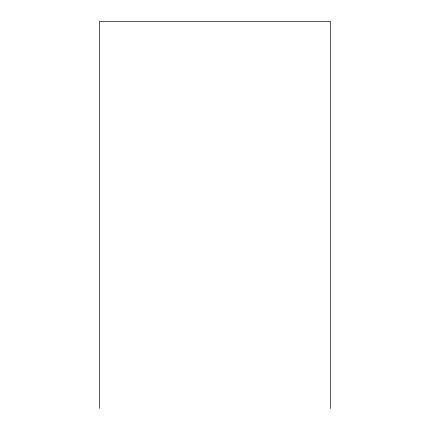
<?xml version="1.0" encoding="UTF-8"?>
<svg xmlns="http://www.w3.org/2000/svg" width="430" height="430" viewBox="0 0 430 430"><rect width="100%" height="100%" fill="white"/><g stroke="black" fill="none" stroke-linecap="round" stroke-linejoin="round"><path stroke-width="0.64" d="M330.584 408.5L330.584 21.5L99.416 21.5L99.416 408.5"/></g></svg>
